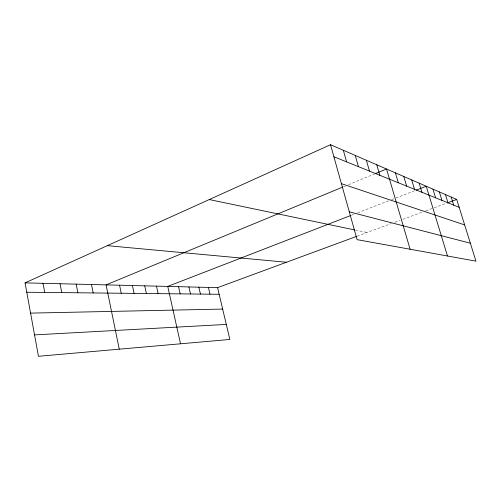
<?xml version="1.0" encoding="UTF-8"?>
<svg xmlns="http://www.w3.org/2000/svg" width="501" height="501" viewBox="0 0 501 501"><rect width="100%" height="100%" fill="white"/><g stroke="black" fill="none" stroke-linecap="round" stroke-linejoin="round"><path stroke-width="0.38" stroke-dasharray="2.5 1.88" d="M343.523 186.767L345.634 185.896M348.439 184.731L374.498 173.966M351.345 215.267L354.163 214.177M357.689 212.812L388.695 200.795M391.588 199.674L395.208 198.271M395.934 197.995L415.435 190.436M357.169 236.165L391.294 223.578M394.926 222.244L400.005 220.365M402.892 219.306L422.9 211.923M425.737 210.877L433.522 208.003M434.229 207.746L445.784 203.481M355.485 230.084L367.083 232.508"/><path stroke-width="0.75" d="M25.05 282.871L217.591 287.649L229.853 339.459L38.452 356.286L25.05 282.871L330.522 144.714L456.712 199.454L475.95 261.146L357.081 239.653L330.522 144.714M342.822 187.055L106.074 284.881L119.276 349.178M375.205 173.672L386.515 169L410.112 249.241M350.637 215.543L167.754 286.409L180.529 343.792M416.156 190.155L426.257 186.24L447.474 255.998M217.591 287.649L356.462 236.428M447.243 202.943L456.712 199.454M34.544 334.893L226.295 324.423M30.574 313.119L222.663 309.067M26.76 292.233L219.162 294.287M107.314 245.665L286.478 262.242M209.268 199.555L354.739 229.934M349.303 211.848L470.358 243.204M341.419 183.66L464.652 224.911M333.885 156.744L459.166 207.333M451.201 197.062L453.706 205.128M445.427 194.557L447.975 202.817M439.358 191.927L441.957 200.387M432.977 189.159L435.626 197.826M419.174 183.172L421.936 192.296M411.69 179.922L414.509 189.297M403.781 176.496L406.655 186.128M395.402 172.858L398.339 182.771M376.771 164.773L379.839 175.3M366.369 160.264L369.506 171.129M355.247 155.442L358.459 166.664M343.329 150.269L346.617 161.879M208.403 287.417L209.988 294.187M198.853 287.179L200.45 294.087M188.908 286.935L190.518 293.981M178.55 286.678L180.172 293.868M156.487 286.134L158.134 293.636M144.726 285.839L146.38 293.511M132.427 285.539L134.093 293.379M119.557 285.219L121.229 293.242M91.495 284.524L93.186 292.941M76.165 284.142L77.868 292.778M60.026 283.741L61.736 292.603M43.011 283.322L44.721 292.421"/></g></svg>
